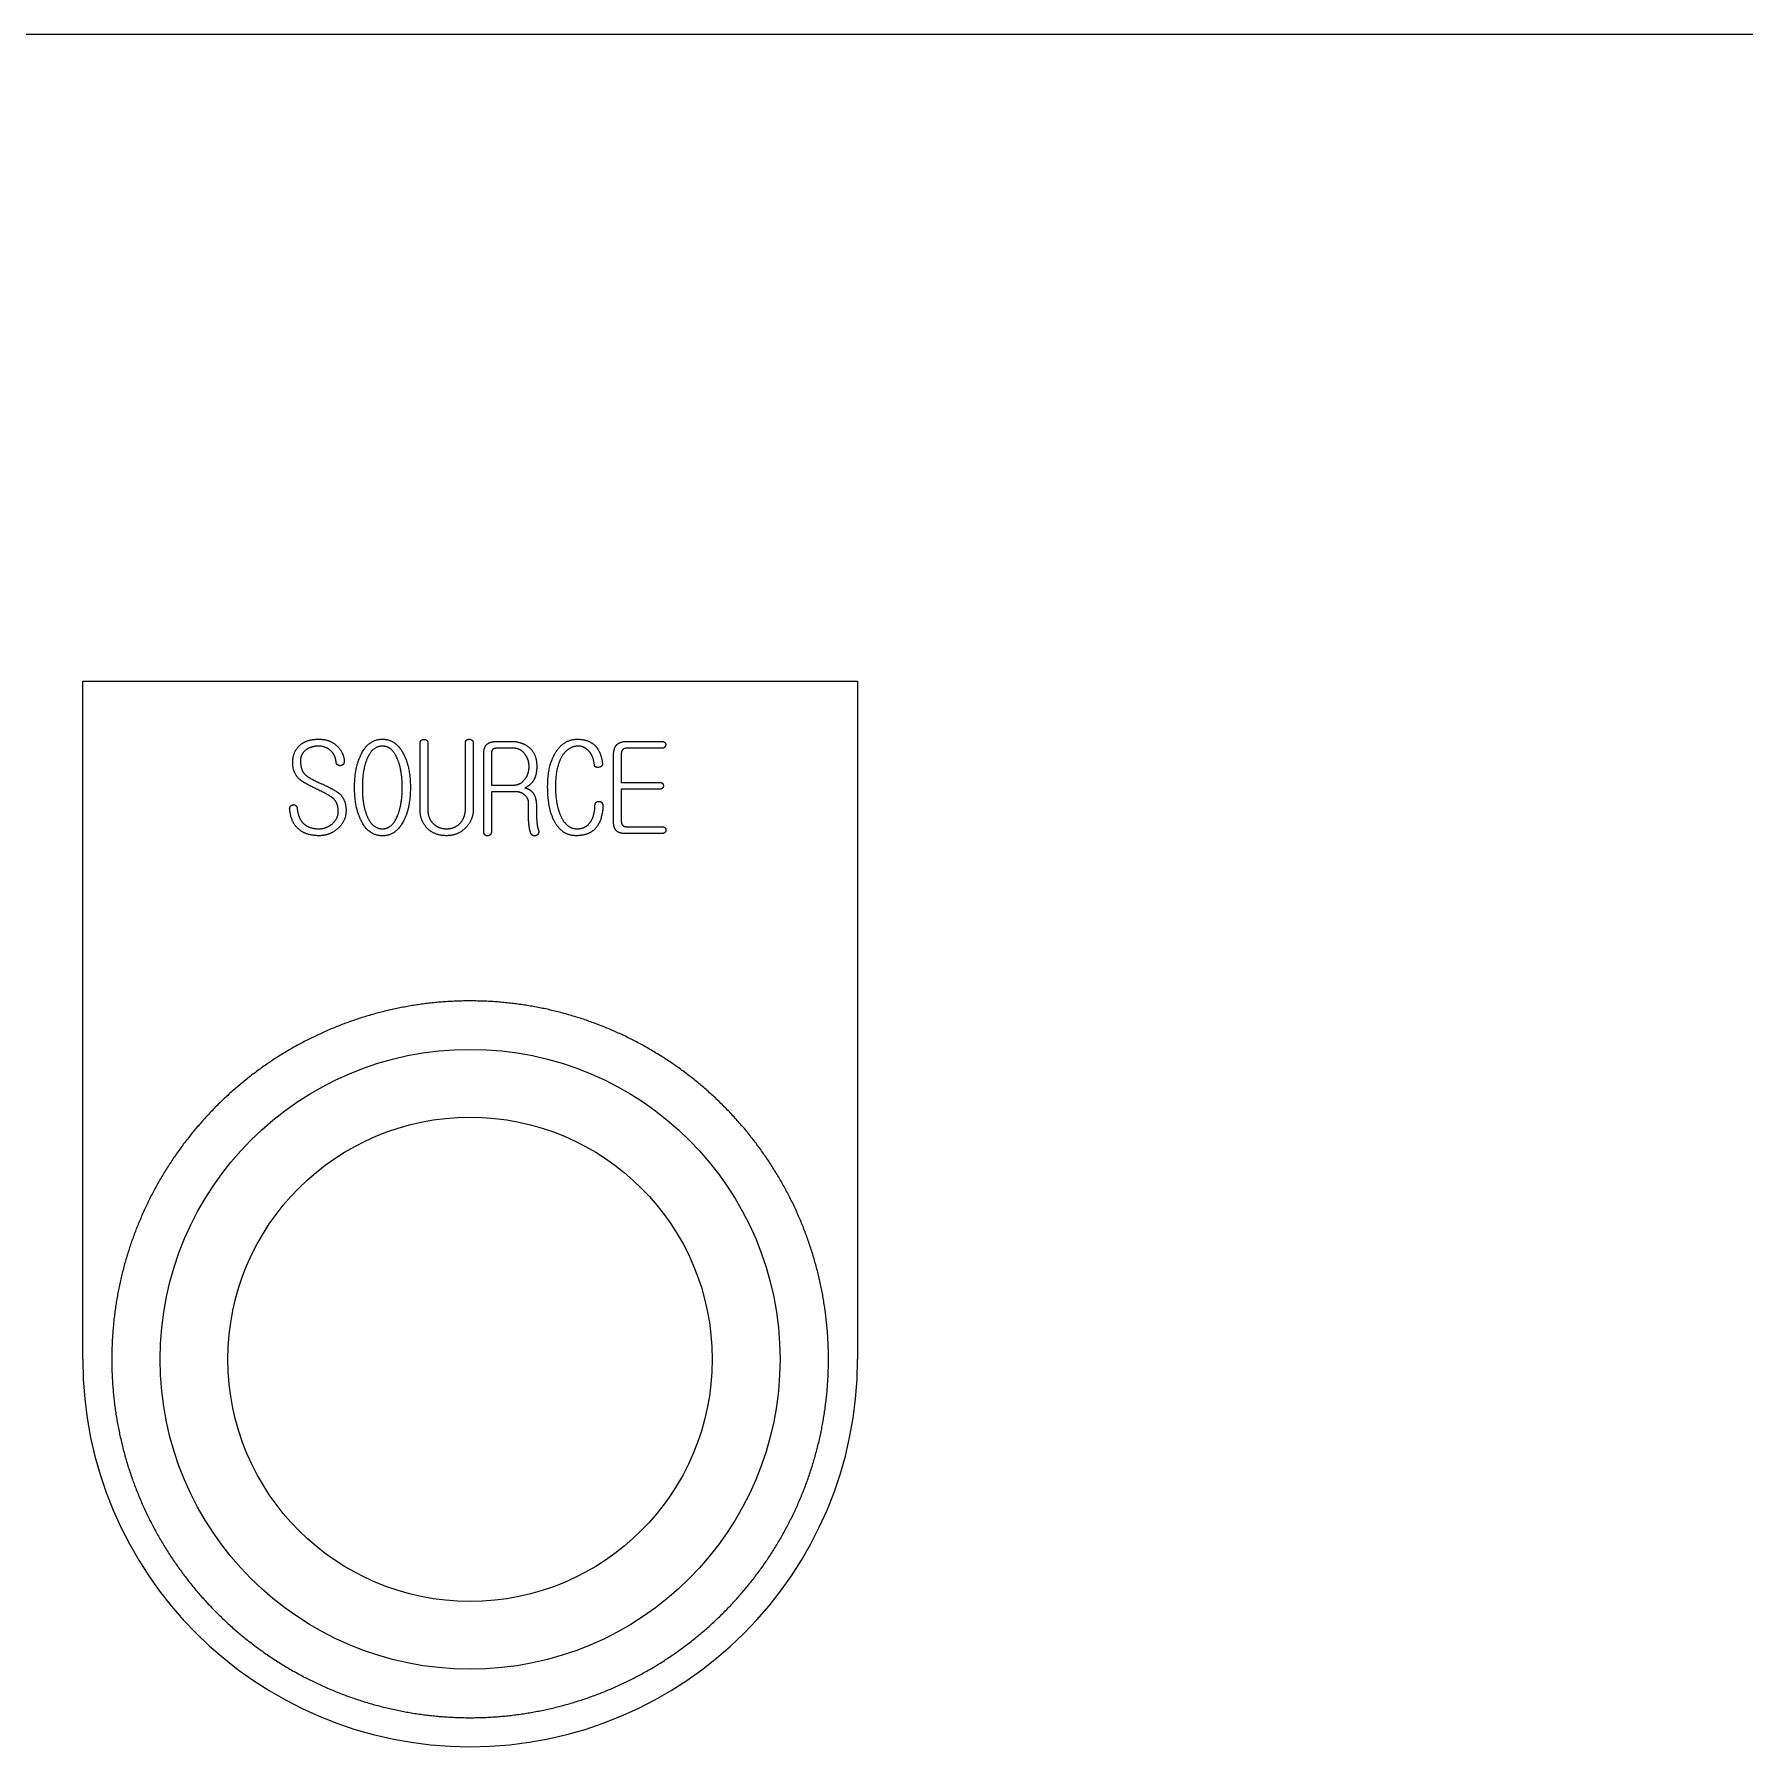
# Model space of a CAD drawing. Header units: millimetres. Extents: x 0 to 10092, y 0 to 7128.
# Drawn here: x 3237.5 to 3325.8, y 3792.8 to 3881.2 of the extents above; entities that cross this region are included whole.
import ezdxf

# ---------------------------------------------------------------- set-up
doc = ezdxf.new("R2010")
doc.units = ezdxf.units.MM
doc.header["$LTSCALE"] = 12
doc.layers.add('가시적인 것(ISO)', color=3, linetype='Continuous', lineweight=5, true_color=0x00ff00)

msp = doc.modelspace()

# ---------------------------------------------------------------- linework, layer by layer
at = {"layer": '가시적인 것(ISO)'}
for p, q in [((3086.617, 3881.209), (3563.417, 3881.209)), ((3240.017, 3847.809), (3280.017, 3847.809)), ((3240.017, 3812.809), (3240.017, 3847.809)), ((3280.017, 3847.809), (3280.017, 3812.809)), ((3252.162, 3844.818), (3252.239, 3844.818)), ((3257.434, 3841.198), (3257.434, 3844.605)), ((3257.835, 3844.605), (3257.835, 3841.185)), ((3259.778, 3841.243), (3259.778, 3844.643)), ((3260.18, 3844.631), (3260.18, 3841.211)), ((3261.449, 3844.708), (3262.11, 3844.708)), ((3268.146, 3844.708), (3269.914, 3844.708)), ((3260.717, 3840.052), (3260.717, 3844.041)), ((3261.119, 3844.08), (3261.119, 3842.454)), ((3262.278, 3844.352), (3261.43, 3844.352)), ((3267.421, 3840.57), (3267.421, 3843.976)), ((3267.822, 3844.08), (3267.822, 3842.59)), ((3269.914, 3844.352), (3268.101, 3844.352)), ((3252.155, 3842.215), (3252.09, 3842.247)), ((3261.119, 3842.454), (3262.278, 3842.454)), ((3261.119, 3842.098), (3261.119, 3840.052)), ((3262.434, 3842.098), (3261.119, 3842.098)), ((3267.822, 3842.59), (3269.804, 3842.59)), ((3267.822, 3842.234), (3267.822, 3840.576)), ((3269.804, 3842.234), (3267.822, 3842.234)), ((3263.029, 3841.25), (3263.036, 3841.522)), ((3268.081, 3840.304), (3269.914, 3840.304)), ((3269.914, 3839.948), (3268.062, 3839.948))]:
    msp.add_line(p, q, dxfattribs=at)
for radius in [16, 12.5]:
    msp.add_circle((3260.017, 3812.809), radius, dxfattribs=at)
for radius, start, end in [(18.5, 94.3199, 95.3199), (18.5, 93.3199, 94.3199), (18.5, 92.3199, 93.3199), (18.5, 91.3199, 92.3199), (18.5, 90.3199, 91.3199), (18.5, 89.3199, 90.3199), (18.5, 88.3199, 89.3199), (18.5, 87.3199, 88.3199), (18.5, 86.3199, 87.3199), (18.5, 85.3199, 86.3199), (18.5, 107.3199, 108.3199), (18.5, 106.3199, 107.3199), (18.5, 105.3199, 106.3199), (18.5, 104.3199, 105.3199), (18.5, 103.3199, 104.3199), (18.5, 102.3199, 103.3199), (18.5, 101.3199, 102.3199), (18.5, 100.3199, 101.3199), (18.5, 99.3199, 100.3199), (18.5, 98.3199, 99.3199), (18.5, 97.3199, 98.3199), (18.5, 96.3199, 97.3199), (18.5, 95.3199, 96.3199), (18.5, 84.3199, 85.3199), (18.5, 83.3199, 84.3199), (18.5, 82.3199, 83.3199), (18.5, 81.3199, 82.3199), (18.5, 80.3199, 81.3199), (18.5, 79.3199, 80.3199), (18.5, 78.3199, 79.3199), (18.5, 77.3199, 78.3199), (18.5, 76.3199, 77.3199), (18.5, 75.3199, 76.3199), (18.5, 74.3199, 75.3199), (18.5, 73.3199, 74.3199), (18.5, 72.3199, 73.3199), (18.5, 71.3199, 72.3199), (18.5, 115.3199, 116.3199), (18.5, 114.3199, 115.3199), (18.5, 113.3199, 114.3199), (18.5, 112.3199, 113.3199), (18.5, 111.3199, 112.3199), (18.5, 110.3199, 111.3199), (18.5, 109.3199, 110.3199), (18.5, 108.3199, 109.3199), (18.5, 70.3199, 71.3199), (18.5, 69.3199, 70.3199), (18.5, 68.3199, 69.3199), (18.5, 67.3199, 68.3199), (18.5, 66.3199, 67.3199), (18.5, 65.3199, 66.3199), (18.5, 64.3199, 65.3199), (18.5, 121.3199, 122.3199), (18.5, 120.3199, 121.3199), (18.5, 119.3199, 120.3199), (18.5, 118.3199, 119.3199), (18.5, 117.3199, 118.3199), (18.5, 116.3199, 117.3199), (18.5, 63.3199, 64.3199), (18.5, 62.3199, 63.3199), (18.5, 61.3199, 62.3199), (18.5, 60.3199, 61.3199), (18.5, 59.3199, 60.3199), (18.5, 58.3199, 59.3199), (18.5, 125.3199, 126.3199), (18.5, 124.3199, 125.3199), (18.5, 123.3199, 124.3199), (18.5, 122.3199, 123.3199), (18.5, 57.3199, 58.3199), (18.5, 56.3199, 57.3199), (18.5, 55.3199, 56.3199), (18.5, 54.3199, 55.3199), (18.5, 53.3199, 54.3199), (18.5, 130.3199, 131.3199), (18.5, 129.3199, 130.3199), (18.5, 128.3199, 129.3199), (18.5, 127.3199, 128.3199), (18.5, 126.3199, 127.3199), (18.5, 52.3199, 53.3199), (18.5, 51.3199, 52.3199), (18.5, 50.3199, 51.3199), (18.5, 49.3199, 50.3199), (18.5, 48.3199, 49.3199), (18.5, 134.3199, 135.3199), (18.5, 133.3199, 134.3199), (18.5, 132.3199, 133.3199), (18.5, 131.3199, 132.3199), (18.5, 47.3199, 48.3199), (18.5, 46.3199, 47.3199), (18.5, 45.3199, 46.3199), (18.5, 44.3199, 45.3199), (18.5, 138.3199, 139.3199), (18.5, 137.3199, 138.3199), (18.5, 136.3199, 137.3199), (18.5, 135.3199, 136.3199), (18.5, 43.3199, 44.3199), (18.5, 42.3199, 43.3199), (18.5, 41.3199, 42.3199), (18.5, 141.3199, 142.3199), (18.5, 140.3199, 141.3199), (18.5, 139.3199, 140.3199), (18.5, 40.3199, 41.3199), (18.5, 39.3199, 40.3199), (18.5, 38.3199, 39.3199), (18.5, 37.3199, 38.3199), (18.5, 145.3199, 146.3199), (18.5, 144.3199, 145.3199), (18.5, 143.3199, 144.3199), (18.5, 142.3199, 143.3199), (18.5, 36.3199, 37.3199), (18.5, 35.3199, 36.3199), (18.5, 34.3199, 35.3199), (18.5, 148.3199, 149.3199), (18.5, 147.3199, 148.3199), (18.5, 146.3199, 147.3199), (18.5, 33.3199, 34.3199), (18.5, 32.3199, 33.3199), (18.5, 31.3199, 32.3199), (18.5, 30.3199, 31.3199), (18.5, 151.3199, 152.3199), (18.5, 150.3199, 151.3199), (18.5, 149.3199, 150.3199), (18.5, 29.3199, 30.3199), (18.5, 28.3199, 29.3199), (18.5, 27.3199, 28.3199), (18.5, 154.3199, 155.3199), (18.5, 153.3199, 154.3199), (18.5, 152.3199, 153.3199), (18.5, 26.3199, 27.3199), (18.5, 25.3199, 26.3199), (18.5, 24.3199, 25.3199), (18.5, 157.3199, 158.3199), (18.5, 156.3199, 157.3199), (18.5, 155.3199, 156.3199), (18.5, 23.3199, 24.3199), (18.5, 22.3199, 23.3199), (18.5, 21.3199, 22.3199), (18.5, 160.3199, 161.3199), (18.5, 159.3199, 160.3199), (18.5, 158.3199, 159.3199), (18.5, 20.3199, 21.3199), (18.5, 19.3199, 20.3199), (18.5, 18.3199, 19.3199), (18.5, 163.3199, 164.3199), (18.5, 162.3199, 163.3199), (18.5, 161.3199, 162.3199), (18.5, 17.3199, 18.3199), (18.5, 16.3199, 17.3199), (18.5, 15.3199, 16.3199), (18.5, 166.3199, 167.3199), (18.5, 165.3199, 166.3199), (18.5, 164.3199, 165.3199), (18.5, 14.3199, 15.3199), (18.5, 13.3199, 14.3199), (18.5, 169.3199, 170.3199), (18.5, 168.3199, 169.3199), (18.5, 167.3199, 168.3199), (18.5, 12.3199, 13.3199), (18.5, 11.3199, 12.3199), (18.5, 10.3199, 11.3199), (18.5, 171.3199, 172.3199), (18.5, 170.3199, 171.3199), (18.5, 9.3199, 10.3199), (18.5, 8.3199, 9.3199), (18.5, 7.3199, 8.3199), (18.5, 174.3199, 175.3199), (18.5, 173.3199, 174.3199), (18.5, 172.3199, 173.3199), (18.5, 6.3199, 7.3199), (18.5, 5.3199, 6.3199), (18.5, 4.3199, 5.3199), (18.5, 177.3199, 178.3199), (18.5, 176.3199, 177.3199), (18.5, 175.3199, 176.3199), (18.5, 3.3199, 4.3199), (18.5, 2.3199, 3.3199), (20, 180, 0), (18.5, 179.3199, 180.3199), (18.5, 180.3199, 181.3199), (18.5, 178.3199, 179.3199), (18.5, 1.3199, 2.3199), (18.5, 0.3199, 1.3199), (18.5, 359.3199, 0.3199), (18.5, 181.3199, 182.3199), (18.5, 182.3199, 183.3199), (18.5, 356.3199, 357.3199), (18.5, 357.3199, 358.3199), (18.5, 358.3199, 359.3199), (18.5, 183.3199, 184.3199), (18.5, 184.3199, 185.3199), (18.5, 185.3199, 186.3199), (18.5, 353.3199, 354.3199), (18.5, 354.3199, 355.3199), (18.5, 355.3199, 356.3199), (18.5, 186.3199, 187.3199), (18.5, 187.3199, 188.3199), (18.5, 188.3199, 189.3199), (18.5, 351.3199, 352.3199), (18.5, 352.3199, 353.3199), (18.5, 189.3199, 190.3199), (18.5, 190.3199, 191.3199), (18.5, 191.3199, 192.3199), (18.5, 348.3199, 349.3199), (18.5, 349.3199, 350.3199), (18.5, 350.3199, 351.3199), (18.5, 192.3199, 193.3199), (18.5, 193.3199, 194.3199), (18.5, 345.3199, 346.3199), (18.5, 346.3199, 347.3199), (18.5, 347.3199, 348.3199), (18.5, 194.3199, 195.3199), (18.5, 195.3199, 196.3199), (18.5, 196.3199, 197.3199), (18.5, 342.3199, 343.3199), (18.5, 343.3199, 344.3199), (18.5, 344.3199, 345.3199), (18.5, 197.3199, 198.3199), (18.5, 198.3199, 199.3199), (18.5, 199.3199, 200.3199), (18.5, 339.3199, 340.3199), (18.5, 340.3199, 341.3199), (18.5, 341.3199, 342.3199), (18.5, 200.3199, 201.3199), (18.5, 201.3199, 202.3199), (18.5, 202.3199, 203.3199), (18.5, 336.3199, 337.3199), (18.5, 337.3199, 338.3199), (18.5, 338.3199, 339.3199), (18.5, 203.3199, 204.3199), (18.5, 204.3199, 205.3199), (18.5, 205.3199, 206.3199), (18.5, 333.3199, 334.3199), (18.5, 334.3199, 335.3199), (18.5, 335.3199, 336.3199), (18.5, 206.3199, 207.3199), (18.5, 207.3199, 208.3199), (18.5, 208.3199, 209.3199), (18.5, 330.3199, 331.3199), (18.5, 331.3199, 332.3199), (18.5, 332.3199, 333.3199), (18.5, 209.3199, 210.3199), (18.5, 210.3199, 211.3199), (18.5, 211.3199, 212.3199), (18.5, 327.3199, 328.3199), (18.5, 328.3199, 329.3199), (18.5, 329.3199, 330.3199), (18.5, 212.3199, 213.3199), (18.5, 213.3199, 214.3199), (18.5, 214.3199, 215.3199), (18.5, 215.3199, 216.3199), (18.5, 324.3199, 325.3199), (18.5, 325.3199, 326.3199), (18.5, 326.3199, 327.3199), (18.5, 216.3199, 217.3199), (18.5, 217.3199, 218.3199), (18.5, 218.3199, 219.3199), (18.5, 320.3199, 321.3199), (18.5, 321.3199, 322.3199), (18.5, 322.3199, 323.3199), (18.5, 323.3199, 324.3199), (18.5, 219.3199, 220.3199), (18.5, 220.3199, 221.3199), (18.5, 221.3199, 222.3199), (18.5, 222.3199, 223.3199), (18.5, 317.3199, 318.3199), (18.5, 318.3199, 319.3199), (18.5, 319.3199, 320.3199), (18.5, 223.3199, 224.3199), (18.5, 224.3199, 225.3199), (18.5, 225.3199, 226.3199), (18.5, 313.3199, 314.3199), (18.5, 314.3199, 315.3199), (18.5, 315.3199, 316.3199), (18.5, 316.3199, 317.3199), (18.5, 226.3199, 227.3199), (18.5, 227.3199, 228.3199), (18.5, 228.3199, 229.3199), (18.5, 229.3199, 230.3199), (18.5, 230.3199, 231.3199), (18.5, 309.3199, 310.3199), (18.5, 310.3199, 311.3199), (18.5, 311.3199, 312.3199), (18.5, 312.3199, 313.3199), (18.5, 231.3199, 232.3199), (18.5, 232.3199, 233.3199), (18.5, 233.3199, 234.3199), (18.5, 234.3199, 235.3199), (18.5, 304.3199, 305.3199), (18.5, 305.3199, 306.3199), (18.5, 306.3199, 307.3199), (18.5, 307.3199, 308.3199), (18.5, 308.3199, 309.3199), (18.5, 235.3199, 236.3199), (18.5, 236.3199, 237.3199), (18.5, 237.3199, 238.3199), (18.5, 238.3199, 239.3199), (18.5, 239.3199, 240.3199), (18.5, 299.3199, 300.3199), (18.5, 300.3199, 301.3199), (18.5, 301.3199, 302.3199), (18.5, 302.3199, 303.3199), (18.5, 303.3199, 304.3199), (18.5, 240.3199, 241.3199), (18.5, 241.3199, 242.3199), (18.5, 242.3199, 243.3199), (18.5, 243.3199, 244.3199), (18.5, 244.3199, 245.3199), (18.5, 245.3199, 246.3199), (18.5, 293.3199, 294.3199), (18.5, 294.3199, 295.3199), (18.5, 295.3199, 296.3199), (18.5, 296.3199, 297.3199), (18.5, 297.3199, 298.3199), (18.5, 298.3199, 299.3199), (18.5, 246.3199, 247.3199), (18.5, 247.3199, 248.3199), (18.5, 248.3199, 249.3199), (18.5, 249.3199, 250.3199), (18.5, 250.3199, 251.3199), (18.5, 251.3199, 252.3199), (18.5, 252.3199, 253.3199), (18.5, 253.3199, 254.3199), (18.5, 285.3199, 286.3199), (18.5, 286.3199, 287.3199), (18.5, 287.3199, 288.3199), (18.5, 288.3199, 289.3199), (18.5, 289.3199, 290.3199), (18.5, 290.3199, 291.3199), (18.5, 291.3199, 292.3199), (18.5, 292.3199, 293.3199), (18.5, 254.3199, 255.3199), (18.5, 255.3199, 256.3199), (18.5, 256.3199, 257.3199), (18.5, 257.3199, 258.3199), (18.5, 258.3199, 259.3199), (18.5, 259.3199, 260.3199), (18.5, 260.3199, 261.3199), (18.5, 261.3199, 262.3199), (18.5, 262.3199, 263.3199), (18.5, 263.3199, 264.3199), (18.5, 264.3199, 265.3199), (18.5, 265.3199, 266.3199), (18.5, 266.3199, 267.3199), (18.5, 267.3199, 268.3199), (18.5, 268.3199, 269.3199), (18.5, 269.3199, 270.3199), (18.5, 270.3199, 271.3199), (18.5, 271.3199, 272.3199), (18.5, 272.3199, 273.3199), (18.5, 273.3199, 274.3199), (18.5, 274.3199, 275.3199), (18.5, 275.3199, 276.3199), (18.5, 276.3199, 277.3199), (18.5, 277.3199, 278.3199), (18.5, 278.3199, 279.3199), (18.5, 279.3199, 280.3199), (18.5, 280.3199, 281.3199), (18.5, 281.3199, 282.3199), (18.5, 282.3199, 283.3199), (18.5, 283.3199, 284.3199), (18.5, 284.3199, 285.3199)]:
    msp.add_arc((3260.017, 3812.809), radius, start, end, dxfattribs=at)
for points in [[(3251.235, 3844.514), (3251.592, 3844.818), (3252.162, 3844.818)], [(3252.239, 3844.818), (3252.79, 3844.818), (3253.159, 3844.456)], [(3254.403, 3844.061), (3254.791, 3844.818), (3255.491, 3844.818)], [(3255.491, 3844.818), (3256.19, 3844.818), (3256.579, 3844.061)], [(3257.434, 3844.605), (3257.434, 3844.702), (3257.492, 3844.76)], [(3257.492, 3844.76), (3257.55, 3844.812), (3257.634, 3844.812)], [(3257.634, 3844.812), (3257.712, 3844.812), (3257.77, 3844.767)], [(3257.77, 3844.767), (3257.835, 3844.708), (3257.835, 3844.605)], [(3259.778, 3844.643), (3259.778, 3844.728), (3259.836, 3844.78)], [(3259.836, 3844.78), (3259.895, 3844.818), (3259.979, 3844.818)], [(3259.979, 3844.818), (3260.057, 3844.818), (3260.115, 3844.767)], [(3260.115, 3844.767), (3260.18, 3844.721), (3260.18, 3844.631)], [(3260.717, 3844.041), (3260.717, 3844.391), (3260.879, 3844.546)], [(3260.879, 3844.546), (3261.048, 3844.708), (3261.449, 3844.708)], [(3262.11, 3844.708), (3262.641, 3844.708), (3262.997, 3844.449)], [(3264.461, 3844.184), (3264.882, 3844.818), (3265.562, 3844.818)], [(3265.562, 3844.818), (3266.171, 3844.818), (3266.507, 3844.443)], [(3267.421, 3843.976), (3267.421, 3844.365), (3267.596, 3844.54)], [(3267.596, 3844.54), (3267.764, 3844.708), (3268.146, 3844.708)], [(3269.914, 3844.708), (3270.005, 3844.708), (3270.063, 3844.656)], [(3270.063, 3844.656), (3270.115, 3844.605), (3270.115, 3844.533)], [(3270.115, 3844.533), (3270.115, 3844.462), (3270.063, 3844.41)], [(3250.86, 3843.607), (3250.86, 3844.19), (3251.235, 3844.514)], [(3251.546, 3844.268), (3251.261, 3844.054), (3251.261, 3843.724)], [(3251.261, 3843.724), (3251.261, 3843.27), (3251.443, 3843.057)], [(3252.181, 3844.462), (3251.818, 3844.462), (3251.546, 3844.268)], [(3252.796, 3844.248), (3252.537, 3844.462), (3252.181, 3844.462)], [(3253.101, 3843.627), (3253.068, 3844.015), (3252.796, 3844.248)], [(3253.159, 3844.456), (3253.483, 3844.138), (3253.522, 3843.711)], [(3253.522, 3843.711), (3253.528, 3843.601), (3253.47, 3843.53)], [(3254.053, 3842.325), (3254.053, 3843.381), (3254.403, 3844.061)], [(3254.7, 3843.814), (3254.454, 3843.232), (3254.454, 3842.325)], [(3255.491, 3844.462), (3254.979, 3844.462), (3254.7, 3843.814)], [(3256.261, 3843.814), (3255.989, 3844.462), (3255.491, 3844.462)], [(3256.514, 3842.325), (3256.514, 3843.232), (3256.261, 3843.814)], [(3256.579, 3844.061), (3256.935, 3843.381), (3256.935, 3842.325)], [(3261.184, 3844.287), (3261.119, 3844.229), (3261.119, 3844.08)], [(3261.43, 3844.352), (3261.255, 3844.352), (3261.184, 3844.287)], [(3262.842, 3844.054), (3262.615, 3844.352), (3262.278, 3844.352)], [(3263.062, 3843.4), (3263.062, 3843.776), (3262.842, 3844.054)], [(3262.997, 3844.449), (3263.457, 3844.112), (3263.457, 3843.432)], [(3264.02, 3842.377), (3264.02, 3843.517), (3264.461, 3844.184)], [(3264.785, 3843.976), (3264.422, 3843.413), (3264.422, 3842.383)], [(3265.607, 3844.462), (3265.108, 3844.462), (3264.785, 3843.976)], [(3266.132, 3844.223), (3265.905, 3844.462), (3265.607, 3844.462)], [(3266.43, 3843.51), (3266.378, 3843.957), (3266.132, 3844.223)], [(3266.507, 3844.443), (3266.786, 3844.125), (3266.851, 3843.562)], [(3267.887, 3844.274), (3267.822, 3844.203), (3267.822, 3844.08)], [(3268.101, 3844.352), (3267.965, 3844.352), (3267.887, 3844.274)], [(3270.063, 3844.41), (3270.011, 3844.352), (3269.914, 3844.352)], [(3251.203, 3842.759), (3250.86, 3843.076), (3250.86, 3843.607)], [(3252.09, 3842.247), (3251.423, 3842.558), (3251.203, 3842.759)], [(3251.443, 3843.057), (3251.624, 3842.843), (3252.233, 3842.571)], [(3253.178, 3843.491), (3253.107, 3843.536), (3253.101, 3843.627)], [(3253.327, 3843.452), (3253.243, 3843.445), (3253.178, 3843.491)], [(3253.47, 3843.53), (3253.418, 3843.465), (3253.327, 3843.452)], [(3262.278, 3842.454), (3262.615, 3842.454), (3262.842, 3842.752)], [(3262.842, 3842.752), (3263.062, 3843.031), (3263.062, 3843.4)], [(3263.457, 3843.432), (3263.457, 3842.966), (3263.295, 3842.694)], [(3266.656, 3843.368), (3266.443, 3843.335), (3266.43, 3843.51)], [(3266.851, 3843.562), (3266.864, 3843.4), (3266.656, 3843.368)], [(3252.965, 3841.748), (3252.783, 3841.917), (3252.155, 3842.215)], [(3252.233, 3842.571), (3253.029, 3842.221), (3253.263, 3842.014)], [(3253.263, 3842.014), (3253.612, 3841.71), (3253.612, 3841.14)], [(3254.403, 3840.596), (3254.053, 3841.276), (3254.053, 3842.325)], [(3254.454, 3842.325), (3254.454, 3841.425), (3254.7, 3840.842)], [(3256.261, 3840.842), (3256.514, 3841.425), (3256.514, 3842.325)], [(3256.935, 3842.325), (3256.935, 3841.276), (3256.579, 3840.596)], [(3262.822, 3841.949), (3262.634, 3842.098), (3262.434, 3842.098)], [(3263.036, 3841.522), (3263.036, 3841.781), (3262.822, 3841.949)], [(3263.295, 3842.694), (3263.159, 3842.461), (3262.848, 3842.305)], [(3262.848, 3842.305), (3263.088, 3842.26), (3263.243, 3842.072)], [(3263.243, 3842.072), (3263.438, 3841.833), (3263.438, 3841.399)], [(3264.467, 3840.421), (3264.02, 3841.088), (3264.02, 3842.377)], [(3264.422, 3842.383), (3264.422, 3841.418), (3264.713, 3840.816)], [(3269.804, 3842.59), (3269.888, 3842.59), (3269.947, 3842.539)], [(3269.947, 3842.292), (3269.895, 3842.234), (3269.804, 3842.234)], [(3269.947, 3842.539), (3269.992, 3842.487), (3269.998, 3842.416)], [(3269.998, 3842.416), (3269.998, 3842.344), (3269.947, 3842.292)], [(3250.704, 3841.198), (3250.691, 3841.302), (3250.75, 3841.366)], [(3251.197, 3840.149), (3250.769, 3840.492), (3250.704, 3841.198)], [(3250.75, 3841.366), (3250.801, 3841.425), (3250.879, 3841.438)], [(3250.879, 3841.438), (3250.957, 3841.444), (3251.015, 3841.399)], [(3251.015, 3841.399), (3251.08, 3841.34), (3251.093, 3841.23)], [(3251.093, 3841.23), (3251.145, 3840.693), (3251.462, 3840.427)], [(3252.842, 3840.408), (3253.211, 3840.667), (3253.211, 3841.101)], [(3253.211, 3841.101), (3253.211, 3841.515), (3252.965, 3841.748)], [(3253.612, 3841.14), (3253.612, 3840.557), (3253.146, 3840.175)], [(3257.77, 3840.259), (3257.434, 3840.634), (3257.434, 3841.198)], [(3257.835, 3841.185), (3257.835, 3840.738), (3258.107, 3840.466)], [(3259.5, 3840.485), (3259.778, 3840.777), (3259.778, 3841.243)], [(3260.18, 3841.211), (3260.18, 3840.654), (3259.798, 3840.259)], [(3263.042, 3840.537), (3263.029, 3840.77), (3263.029, 3841.25)], [(3263.438, 3841.399), (3263.431, 3840.945), (3263.45, 3840.719)], [(3266.197, 3840.505), (3266.449, 3840.822), (3266.462, 3841.399)], [(3266.877, 3841.36), (3266.825, 3840.531), (3266.436, 3840.162)], [(3266.462, 3841.399), (3266.462, 3841.502), (3266.527, 3841.561)], [(3266.527, 3841.561), (3266.592, 3841.612), (3266.676, 3841.612)], [(3266.676, 3841.612), (3266.76, 3841.606), (3266.812, 3841.548)], [(3266.812, 3841.548), (3266.877, 3841.476), (3266.877, 3841.36)], [(3252.233, 3839.838), (3251.572, 3839.838), (3251.197, 3840.149)], [(3251.462, 3840.427), (3251.741, 3840.194), (3252.22, 3840.194)], [(3252.22, 3840.194), (3252.544, 3840.194), (3252.842, 3840.408)], [(3253.146, 3840.175), (3252.738, 3839.838), (3252.233, 3839.838)], [(3255.491, 3839.831), (3254.791, 3839.831), (3254.403, 3840.596)], [(3254.7, 3840.842), (3254.979, 3840.194), (3255.491, 3840.194)], [(3255.491, 3840.194), (3255.989, 3840.194), (3256.261, 3840.842)], [(3256.579, 3840.596), (3256.19, 3839.831), (3255.491, 3839.831)], [(3258.8, 3839.838), (3258.14, 3839.838), (3257.77, 3840.259)], [(3258.107, 3840.466), (3258.379, 3840.194), (3258.807, 3840.194)], [(3259.798, 3840.259), (3259.403, 3839.838), (3258.8, 3839.838)], [(3258.807, 3840.194), (3259.228, 3840.194), (3259.5, 3840.485)], [(3263.153, 3839.961), (3263.068, 3840.168), (3263.042, 3840.537)], [(3263.45, 3840.719), (3263.47, 3840.33), (3263.541, 3840.136)], [(3263.541, 3840.136), (3263.58, 3840.032), (3263.541, 3839.948)], [(3265.484, 3839.838), (3264.856, 3839.838), (3264.467, 3840.421)], [(3264.713, 3840.816), (3265.018, 3840.194), (3265.536, 3840.194)], [(3266.436, 3840.162), (3266.099, 3839.838), (3265.484, 3839.838)], [(3265.536, 3840.194), (3265.957, 3840.194), (3266.197, 3840.505)], [(3267.563, 3840.097), (3267.421, 3840.233), (3267.421, 3840.57)], [(3268.062, 3839.948), (3267.706, 3839.948), (3267.563, 3840.097)], [(3267.822, 3840.576), (3267.822, 3840.44), (3267.893, 3840.375)], [(3267.893, 3840.375), (3267.958, 3840.304), (3268.081, 3840.304)], [(3269.914, 3840.304), (3270.011, 3840.304), (3270.076, 3840.252)], [(3270.076, 3840.252), (3270.128, 3840.2), (3270.128, 3840.129)], [(3270.128, 3840.129), (3270.128, 3840.058), (3270.076, 3840.006)], [(3260.776, 3839.89), (3260.717, 3839.948), (3260.717, 3840.052)], [(3260.918, 3839.831), (3260.834, 3839.831), (3260.776, 3839.89)], [(3261.054, 3839.89), (3260.996, 3839.831), (3260.918, 3839.831)], [(3261.119, 3840.052), (3261.119, 3839.948), (3261.054, 3839.89)], [(3263.263, 3839.844), (3263.185, 3839.877), (3263.153, 3839.961)], [(3263.425, 3839.844), (3263.34, 3839.818), (3263.263, 3839.844)], [(3263.541, 3839.948), (3263.502, 3839.877), (3263.425, 3839.844)], [(3270.076, 3840.006), (3270.011, 3839.948), (3269.914, 3839.948)]]:
    msp.add_open_spline(points, degree=2, dxfattribs=at)

doc.saveas('drawing.dxf')
